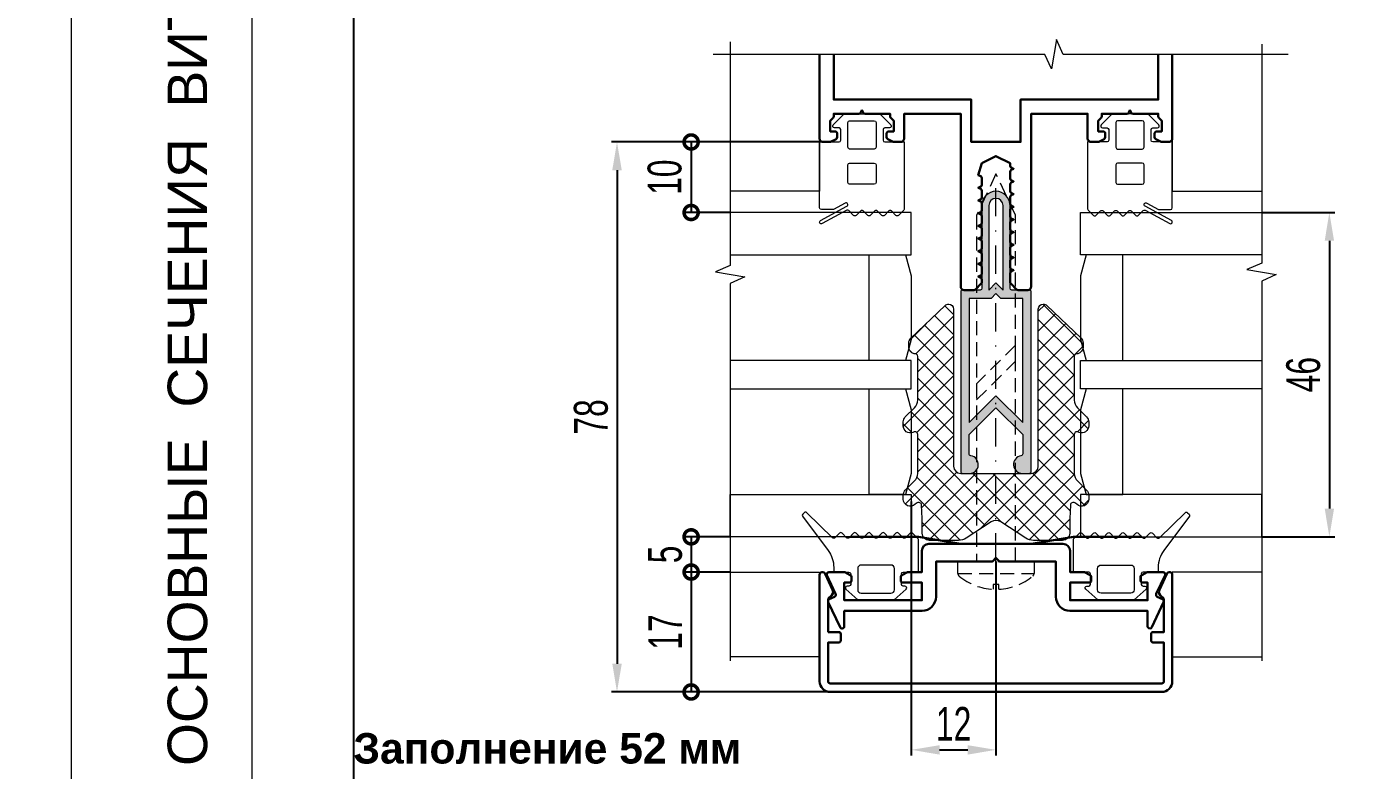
# Model space of a CAD drawing. Extents: x -37 to 8820, y -336 to 478.
# Drawn here: x 4826 to 4944.1, y 140.3 to 206.2 of the extents above; entities that cross this region are included whole.
import ezdxf

# ---------------------------------------------------------------- set-up
doc = ezdxf.new("R2010")
doc.units = 0
doc.header["$LTSCALE"] = 5
doc.linetypes.add('DASHDOT', pattern=[1, 0.5, -0.25, 0, -0.25])
doc.linetypes.add('HIDDEN', pattern=[0.375, 0.25, -0.125])
doc.layers.get('0').update_dxf_attribs({"linetype": 'CONTINUOUS', "lineweight": 30})
doc.layers.get('DEFPOINTS').update_dxf_attribs({"linetype": 'CONTINUOUS'})
for name, color, linetype, lineweight in [('1', 6, 'DASHDOT', 13), ('2', 3, 'HIDDEN', 13), ('Dimentions', 5, 'CONTINUOUS', 15), ('Glass', 5, 'CONTINUOUS', 20), ('Герлен', 7, 'CONTINUOUS', 60), ('Зигзаг', 1, 'CONTINUOUS', 15), ('Конструкции', 252, 'CONTINUOUS', 20), ('Рамки', 1, 'CONTINUOUS', 15), ('Текстовый', 7, 'CONTINUOUS', 9), ('Уплотнители', 1, 'CONTINUOUS', 20), ('Штриховка', 1, 'CONTINUOUS', 5)]:
    doc.layers.add(name, color=color, linetype=linetype, lineweight=lineweight)
doc.layers.add('Скрытые', color=14, linetype='CONTINUOUS', plot=False)
doc.styles.add('3', font='RUSS.SHX', dxfattribs={"width": 0.7, "height": 3})
doc.styles.add('Каталожный', font='arial.ttf', dxfattribs={"height": 2.5})
doc.styles.add('Фирм', font='arial.ttf', dxfattribs={"height": 3.5})
doc.dimstyles.new('MX1_6', dxfattribs={"dimtxt": 3, "dimasz": 2.5, "dimexe": 0.5, "dimexo": 0, "dimgap": 0.8, "dimtad": 1, "dimlfac": 1.6, "dimdsep": 46, "dimtxsty": '3', "dimcen": 0, "dimclrd": 256, "dimclre": 256, "dimclrt": 256, "dimaunit": 1, "dimadec": 0, "dimazin": 0, "dimtfac": 1, "dimtmove": 0, "dimatfit": 1, "dimfxl": 1, "dimtvp": 1, "dimtolj": 1, "dimtzin": 0, "dimarcsym": 0})

# ---------------------------------------------------------------- blocks, each defined once
blk = doc.blocks.new('*D544')
at = {"layer": 'DEFPOINTS', "color": 0, "linetype": 'Continuous', "transparency": 16777216}
for p in [(4935.48, 189.71), (4935.48, 160.96), (4941.48, 160.96)]:
    blk.add_point(p, dxfattribs=at)
at = {"layer": 'Dimentions', "linetype": 'Continuous', "lineweight": -2, "transparency": 16777216}
for p, q in [((4935.48, 189.71), (4941.98, 189.71)), ((4941.48, 187.21), (4941.48, 163.46)), ((4935.48, 160.96), (4941.98, 160.96))]:
    blk.add_line(p, q, dxfattribs=at)
at = {"layer": 'Dimentions', "linetype": 'Continuous', "transparency": 16777216}
for points in [[(4941.07, 187.21), (4941.9, 187.21), (4941.48, 189.71)], [(4941.07, 163.46), (4941.9, 163.46), (4941.48, 160.96)]]:
    blk.add_solid(points, dxfattribs=at)
at = {"layer": 'Dimentions', "linetype": 'Continuous', "transparency": 16777216, "insert": (4939.18, 175.34), "char_height": 3, "attachment_point": 5, "rotation": 90, "style": '3'}
blk.add_mtext('\\A1;46', dxfattribs=at)
blk = doc.blocks.new('_DotSmall')
at = {"color": 0, "linetype": 'ByBlock', "const_width": 0.5}
blk.add_lwpolyline([(-0.0625, 0, 1), (0.0625, 0, 1)], format="xyb", close=True, dxfattribs=at)
blk = doc.blocks.new('*D545')
at = {"layer": 'DEFPOINTS', "color": 0, "linetype": 'Continuous', "transparency": 16777216}
for p in [(4888.39, 160.96), (4884.93, 157.84), (4888.39, 157.84)]:
    blk.add_point(p, dxfattribs=at)
at = {"layer": 'Dimentions', "linetype": 'Continuous', "lineweight": -2, "transparency": 16777216}
for p, q in [((4888.39, 160.96), (4884.43, 160.96)), ((4884.93, 160.96), (4884.93, 157.84)), ((4888.39, 157.84), (4884.43, 157.84))]:
    blk.add_line(p, q, dxfattribs=at)
at = {"layer": 'Dimentions', "linetype": 'Continuous', "lineweight": -2, "transparency": 16777216, "xscale": 2.5, "yscale": 2.5, "zscale": 2.5}
for p, rotation in [((4884.93, 160.96), 90), ((4884.93, 157.84), 270)]:
    blk.add_blockref('_DotSmall', p, dxfattribs=dict(at, rotation=rotation))
at = {"layer": 'Dimentions', "linetype": 'Continuous', "transparency": 16777216, "insert": (4882.63, 159.4), "char_height": 3, "attachment_point": 5, "rotation": 90, "style": '3'}
blk.add_mtext('\\A1;5', dxfattribs=at)
blk = doc.blocks.new('*D546')
at = {"layer": 'DEFPOINTS', "color": 0, "linetype": 'Continuous', "transparency": 16777216}
for p in [(4888.39, 157.84), (4884.93, 147.21), (4898.38, 147.21)]:
    blk.add_point(p, dxfattribs=at)
at = {"layer": 'Dimentions', "linetype": 'Continuous', "lineweight": -2, "transparency": 16777216}
for p, q in [((4888.39, 157.84), (4884.43, 157.84)), ((4884.93, 157.84), (4884.93, 147.21)), ((4898.38, 147.21), (4884.43, 147.21))]:
    blk.add_line(p, q, dxfattribs=at)
at = {"layer": 'Dimentions', "linetype": 'Continuous', "lineweight": -2, "transparency": 16777216, "xscale": 2.5, "yscale": 2.5, "zscale": 2.5}
for p, rotation in [((4884.93, 157.84), 90), ((4884.93, 147.21), 270)]:
    blk.add_blockref('_DotSmall', p, dxfattribs=dict(at, rotation=rotation))
at = {"layer": 'Dimentions', "linetype": 'Continuous', "transparency": 16777216, "insert": (4882.63, 152.52), "char_height": 3, "attachment_point": 5, "rotation": 90, "style": '3'}
blk.add_mtext('\\A1;17', dxfattribs=at)
blk = doc.blocks.new('*D547')
at = {"layer": 'DEFPOINTS', "color": 0, "linetype": 'Continuous', "transparency": 16777216}
for p in [(4896.63, 195.96), (4884.93, 189.71), (4888.39, 189.71)]:
    blk.add_point(p, dxfattribs=at)
at = {"layer": 'Dimentions', "linetype": 'Continuous', "lineweight": -2, "transparency": 16777216}
for p, q in [((4896.63, 195.96), (4884.43, 195.96)), ((4884.93, 195.96), (4884.93, 189.71)), ((4888.39, 189.71), (4884.43, 189.71))]:
    blk.add_line(p, q, dxfattribs=at)
at = {"layer": 'Dimentions', "linetype": 'Continuous', "lineweight": -2, "transparency": 16777216, "xscale": 2.5, "yscale": 2.5, "zscale": 2.5}
for p, rotation in [((4884.93, 195.96), 90), ((4884.93, 189.71), 270)]:
    blk.add_blockref('_DotSmall', p, dxfattribs=dict(at, rotation=rotation))
at = {"layer": 'Dimentions', "linetype": 'Continuous', "transparency": 16777216, "insert": (4882.59, 192.84), "char_height": 3, "attachment_point": 5, "rotation": 90, "style": '3'}
blk.add_mtext('\\A1;10', dxfattribs=at)
blk = doc.blocks.new('*D548')
at = {"layer": 'DEFPOINTS', "color": 0, "linetype": 'Continuous', "transparency": 16777216}
for p in [(4896.63, 195.96), (4878.36, 147.21), (4897.25, 147.21)]:
    blk.add_point(p, dxfattribs=at)
at = {"layer": 'Dimentions', "linetype": 'Continuous', "lineweight": -2, "transparency": 16777216}
for p, q in [((4896.63, 195.96), (4877.86, 195.96)), ((4878.36, 193.46), (4878.36, 149.71)), ((4897.25, 147.21), (4877.86, 147.21))]:
    blk.add_line(p, q, dxfattribs=at)
at = {"layer": 'Dimentions', "linetype": 'Continuous', "transparency": 16777216}
for points in [[(4877.94, 193.46), (4878.78, 193.46), (4878.36, 195.96)], [(4877.94, 149.71), (4878.78, 149.71), (4878.36, 147.21)]]:
    blk.add_solid(points, dxfattribs=at)
at = {"layer": 'Dimentions', "linetype": 'Continuous', "transparency": 16777216, "insert": (4876.06, 171.59), "char_height": 3, "attachment_point": 5, "rotation": 90, "style": '3'}
blk.add_mtext('\\A1;78', dxfattribs=at)
blk = doc.blocks.new('*D554')
at = {"layer": 'DEFPOINTS', "color": 0, "linetype": 'Continuous', "transparency": 16777216}
for p in [(4904.44, 164.09), (4911.94, 158.77), (4911.94, 142.08)]:
    blk.add_point(p, dxfattribs=at)
at = {"layer": 'Dimentions', "linetype": 'Continuous', "lineweight": -2, "transparency": 16777216}
for p, q in [((4904.44, 164.09), (4904.44, 141.58)), ((4911.94, 158.77), (4911.94, 141.58)), ((4906.94, 142.08), (4909.44, 142.08))]:
    blk.add_line(p, q, dxfattribs=at)
at = {"layer": 'Dimentions', "linetype": 'Continuous', "transparency": 16777216}
for points in [[(4906.94, 142.49), (4906.94, 141.66), (4904.44, 142.08)], [(4909.44, 142.49), (4909.44, 141.66), (4911.94, 142.08)]]:
    blk.add_solid(points, dxfattribs=at)
at = {"layer": 'Dimentions', "linetype": 'Continuous', "transparency": 16777216, "insert": (4908.19, 144.38), "char_height": 3, "attachment_point": 5, "style": '3'}
blk.add_mtext('\\A1;12', dxfattribs=at)

msp = doc.modelspace()

# ---------------------------------------------------------------- hatches: boundary and pattern name
at = {"layer": 'Штриховка'}
h = msp.add_hatch(color=256, dxfattribs=at)
edge = h.paths.add_edge_path(flags=16)
edge.add_line((4911.9397, 183.4619), (4912.5647, 182.8369))
edge.add_line((4912.5647, 182.8369), (4912.5647, 190.3369))
edge.add_arc((4911.9397, 190.3369), 0.625, 0, 180)
edge.add_line((4911.3147, 190.3369), (4911.3147, 182.8369))
edge.add_line((4911.3147, 182.8369), (4911.9397, 183.4619))
h.paths.add_polyline_path([(4912.3791, 182.0869), (4911.9397, 182.5263), (4911.5004, 182.0869), (4909.5647, 182.0869), (4909.5647, 171.0851), (4911.9397, 173.4601), (4914.3147, 171.0851), (4914.3147, 182.0869)], flags=16)
edge = h.paths.add_edge_path()
edge.add_line((4914.8772, 182.8369), (4913.346, 182.8369))
edge.add_arc((4913.346, 182.9932), 0.1562, 180, 270, ccw=False)
edge.add_line((4913.1897, 182.9932), (4913.1897, 187.0869))
edge.add_arc((4913.096, 187.2119), 0.1562, 306.869898, 413.130102)
edge.add_line((4913.1897, 187.3369), (4913.1897, 190.3369))
edge.add_arc((4911.9397, 190.3369), 1.25, 0, 180)
edge.add_line((4910.6897, 190.3369), (4910.6897, 187.3369))
edge.add_arc((4910.7835, 187.2119), 0.1562, 126.869898, 233.130102)
edge.add_line((4910.6897, 187.0869), (4910.6897, 182.9932))
edge.add_arc((4910.5335, 182.9932), 0.1562, -90, 0, ccw=False)
edge.add_line((4910.5335, 182.8369), (4909.0022, 182.8369))
edge.add_arc((4909.0022, 182.6494), 0.1875, 90, 180)
edge.add_line((4908.8147, 182.6494), (4908.8147, 166.7744))
edge.add_arc((4909.0022, 166.7744), 0.1875, 180, 270)
edge.add_line((4909.0022, 166.5869), (4909.596, 166.5869))
edge.add_arc((4909.596, 167.3682), 0.7812, 270, 440.718201)
edge.add_arc((4909.7522, 168.3242), 0.1875, 180, 260.718201, ccw=False)
edge.add_line((4909.5647, 168.3242), (4909.5647, 170.0244))
edge.add_line((4909.5647, 170.0244), (4911.9397, 172.3994))
edge.add_line((4911.9397, 172.3994), (4914.3147, 170.0244))
edge.add_line((4914.3147, 170.0244), (4914.3147, 168.3242))
edge.add_arc((4914.1272, 168.3242), 0.1875, -80.718201, 0, ccw=False)
edge.add_arc((4914.2835, 167.3682), 0.7813, 99.281799, 270)
edge.add_line((4914.2835, 166.5869), (4914.8772, 166.5869))
edge.add_arc((4914.8772, 166.7744), 0.1875, 270, 360)
edge.add_line((4915.0647, 166.7744), (4915.0647, 182.6494))
edge.add_arc((4914.8772, 182.6494), 0.1875, 0, 90)
at = {"layer": 'Штриховка', "lineweight": 5}
h = msp.add_hatch(dxfattribs=at)
h.set_pattern_fill('NET', color=256, scale=10, angle=45, style=0)
h.set_pattern_definition([(45, (616.1166, 2524.6541), (-0.88388348, 0.88388348), []), (135, (616.1166, 2524.6541), (-0.88388348, -0.88388348), [])])
edge = h.paths.add_edge_path()
edge.add_arc((4916.1335, 181.1494), 0.4375, 45, 90, ccw=False)
edge.add_line((4916.4429, 181.4588), (4919.4754, 178.5825))
edge.add_arc((4919.0335, 178.1405), 0.625, 0, 45, ccw=False)
edge.add_line((4919.6585, 178.1405), (4919.6585, 177.787))
edge.add_arc((4919.0424, 177.784), 0.6161, -75.309061, 0.28096, ccw=False)
edge.add_arc((4919.1272, 176.9485), 0.25, 73.39845, 180)
edge.add_line((4918.8772, 176.9485), (4918.8772, 173.0727))
edge.add_arc((4919.8147, 173.0727), 0.9375, 180, 225)
edge.add_line((4919.1518, 172.4098), (4919.9754, 171.5862))
edge.add_arc((4919.5335, 171.1442), 0.625, 0, 45, ccw=False)
edge.add_line((4920.1585, 171.1442), (4920.1585, 170.7907))
edge.add_arc((4919.5335, 170.7907), 0.625, 248.459594, 360, ccw=False)
edge.add_arc((4919.1272, 170.0325), 0.25, 45, 180)
edge.add_line((4918.8772, 170.0325), (4918.8772, 166.5763))
edge.add_arc((4919.8147, 166.5763), 0.9375, 180, 225)
edge.add_line((4919.1518, 165.9134), (4919.9754, 165.0898))
edge.add_arc((4919.5335, 164.6479), 0.625, 0, 45, ccw=False)
edge.add_line((4920.1585, 164.6479), (4920.1585, 164.2943))
edge.add_arc((4919.5335, 164.2943), 0.625, -135, 0, ccw=False)
edge.add_line((4919.0915, 163.8524), (4918.9276, 163.9684))
edge.add_arc((4918.7832, 163.7644), 0.25, 54.716356, 177.011206)
edge.add_line((4918.5335, 163.7774), (4918.471, 162.5802))
edge.add_line((4918.471, 162.5802), (4918.471, 161.2744))
edge.add_arc((4917.846, 161.2744), 0.625, -90, 0, ccw=False)
edge.add_line((4917.846, 160.6494), (4917.6897, 160.6494))
edge.add_line((4917.6897, 160.6494), (4915.2662, 160.6494))
edge.add_arc((4915.2662, 161.8994), 1.25, 236.745633, 270, ccw=False)
edge.add_line((4914.5807, 160.8541), (4912.3762, 162.2997))
edge.add_arc((4911.9397, 161.444), 0.9605, 62.973316, 117.026684)
edge.add_line((4911.5033, 162.2997), (4909.2988, 160.8541))
edge.add_arc((4908.6133, 161.8994), 1.25, 270, 303.254367, ccw=False)
edge.add_line((4908.6133, 160.6494), (4906.1897, 160.6494))
edge.add_line((4906.1897, 160.6494), (4906.0335, 160.6494))
edge.add_arc((4906.0335, 161.2744), 0.625, 180, 270, ccw=False)
edge.add_line((4905.4085, 161.2744), (4905.4085, 162.5802))
edge.add_line((4905.4085, 162.5802), (4905.346, 163.7774))
edge.add_arc((4905.0963, 163.7644), 0.25, 2.988794, 125.283644)
edge.add_line((4904.9519, 163.9684), (4904.7879, 163.8524))
edge.add_arc((4904.346, 164.2943), 0.625, 180, 315, ccw=False)
edge.add_line((4903.721, 164.2943), (4903.721, 164.6479))
edge.add_arc((4904.346, 164.6479), 0.625, 135, 180, ccw=False)
edge.add_line((4903.904, 165.0898), (4904.7277, 165.9134))
edge.add_arc((4904.0647, 166.5763), 0.9375, 315, 360)
edge.add_line((4905.0022, 166.5763), (4905.0022, 170.0325))
edge.add_arc((4904.7522, 170.0325), 0.25, 360, 495)
edge.add_arc((4904.346, 170.7907), 0.625, 180, 291.540406, ccw=False)
edge.add_line((4903.721, 170.7907), (4903.721, 171.1442))
edge.add_arc((4904.346, 171.1442), 0.625, 135, 180, ccw=False)
edge.add_line((4903.904, 171.5862), (4904.7277, 172.4098))
edge.add_arc((4904.0647, 173.0727), 0.9375, 315, 360)
edge.add_line((4905.0022, 173.0727), (4905.0022, 176.9485))
edge.add_arc((4904.7522, 176.9485), 0.25, 360, 466.60155)
edge.add_arc((4904.837, 177.784), 0.6161, 179.71904, 255.309061, ccw=False)
edge.add_line((4904.221, 177.787), (4904.221, 178.1405))
edge.add_arc((4904.846, 178.1405), 0.625, 135, 180, ccw=False)
edge.add_line((4904.404, 178.5825), (4907.4366, 181.4588))
edge.add_arc((4907.746, 181.1494), 0.4375, 90, 135, ccw=False)
edge.add_line((4907.746, 181.5869), (4907.7522, 181.5869))
edge.add_arc((4907.7522, 181.1494), 0.4375, 0, 90, ccw=False)
edge.add_line((4908.1897, 181.1494), (4908.1897, 167.2119))
edge.add_arc((4908.8147, 167.2119), 0.625, 180, 270)
edge.add_line((4908.8147, 166.5869), (4911.9397, 166.5869))
edge.add_line((4911.9397, 166.5869), (4915.0647, 166.5869))
edge.add_arc((4915.0647, 167.2119), 0.625, 270, 360)
edge.add_line((4915.6897, 167.2119), (4915.6897, 181.1494))
edge.add_arc((4916.1272, 181.1494), 0.4375, 90, 180, ccw=False)

# ---------------------------------------------------------------- linework, layer by layer
msp.add_lwpolyline([(4896.3147, 203.7257), (4896.3147, 196.2744, 0.41421356), (4896.6272, 195.9619), (4897.208, 195.9619, 0.11643382), (4897.2918, 195.9817), (4897.7736, 196.2226, 0.28407904), (4897.8772, 196.3903), (4897.8772, 196.7119, 0.41421356), (4897.6897, 196.8994), (4897.2522, 196.8994), (4897.2522, 197.8369), (4897.5098, 198.0945, 0.19891237), (4897.5647, 198.2271), (4897.5647, 198.4619), (4899.7926, 198.4619, 0.28407904), (4899.9603, 198.5656), (4900.0647, 198.7744), (4900.1692, 198.5656, 0.28407904), (4900.3369, 198.4619), (4902.5647, 198.4619), (4902.5647, 198.2271, 0.19891237), (4902.6197, 198.0945), (4902.8772, 197.8369), (4902.8772, 196.8994), (4902.4397, 196.8994, 0.41421356), (4902.2522, 196.7119), (4902.2522, 196.3903, 0.28407904), (4902.3559, 196.2226), (4902.8377, 195.9817, 0.11643382), (4902.9215, 195.9619), (4903.5022, 195.9619, 0.41421356), (4903.8147, 196.2744), (4903.8147, 198.4619), (4908.8147, 198.4619), (4908.8147, 183.1494, 0.41421356), (4909.1272, 182.8369), (4909.9871, 182.8369, 0.19891237), (4910.1197, 182.8918), (4910.6348, 183.407, 0.19891237), (4910.6897, 183.5396), (4910.6897, 183.7523, 0.28407904), (4910.5861, 183.92), (4910.3772, 184.0244), (4910.5861, 184.1288, 0.28407904), (4910.6897, 184.2965), (4910.6897, 184.8773, 0.28407904), (4910.5861, 185.045), (4910.3772, 185.1494), (4910.5861, 185.2538, 0.28407904), (4910.6897, 185.4215), (4910.6897, 186.0023, 0.28407904), (4910.5861, 186.17), (4910.3772, 186.2744), (4910.5861, 186.3788, 0.28407904), (4910.6897, 186.5465), (4910.6897, 187.1273, 0.28407904), (4910.5861, 187.295), (4910.3772, 187.3994), (4910.5861, 187.5038, 0.28407904), (4910.6897, 187.6715), (4910.6897, 188.2523, 0.28407904), (4910.5861, 188.42), (4910.3772, 188.5244), (4910.5861, 188.6288, 0.28407904), (4910.6897, 188.7965), (4910.6897, 189.3773, 0.28407904), (4910.5861, 189.545), (4910.3772, 189.6494), (4910.5861, 189.7538, 0.28407904), (4910.6897, 189.9215), (4910.6897, 190.5023, 0.28407904), (4910.5861, 190.67), (4910.3772, 190.7744), (4910.5861, 190.8788, 0.28407904), (4910.6897, 191.0465), (4910.6897, 191.6273, 0.28407904), (4910.5861, 191.795), (4910.3772, 191.8994), (4910.5861, 192.0038, 0.28407904), (4910.6897, 192.1715), (4910.6897, 192.7523, 0.28407904), (4910.5861, 192.92), (4910.3772, 193.0244), (4910.6897, 194.0869), (4911.9397, 194.7119), (4913.1897, 194.0869), (4913.1897, 193.859, 0.28407904), (4913.2934, 193.6913), (4913.5022, 193.5869), (4913.2934, 193.4825, 0.28407904), (4913.1897, 193.3148), (4913.1897, 192.734, 0.28407904), (4913.2934, 192.5663), (4913.5022, 192.4619), (4913.2934, 192.3575, 0.28407904), (4913.1897, 192.1898), (4913.1897, 191.609, 0.28407904), (4913.2934, 191.4413), (4913.5022, 191.3369), (4913.2934, 191.2325, 0.28407904), (4913.1897, 191.0648), (4913.1897, 190.484, 0.28407904), (4913.2934, 190.3163), (4913.5022, 190.2119), (4913.2934, 190.1075, 0.28407904), (4913.1897, 189.9398), (4913.1897, 189.359, 0.28407904), (4913.2934, 189.1913), (4913.5022, 189.0869), (4913.2934, 188.9825, 0.28407904), (4913.1897, 188.8148), (4913.1897, 188.234, 0.28407904), (4913.2934, 188.0663), (4913.5022, 187.9619), (4913.2934, 187.8575, 0.28407904), (4913.1897, 187.6898), (4913.1897, 187.109, 0.28407904), (4913.2934, 186.9413), (4913.5022, 186.8369), (4913.2934, 186.7325, 0.28407904), (4913.1897, 186.5648), (4913.1897, 185.984, 0.28407904), (4913.2934, 185.8163), (4913.5022, 185.7119), (4913.2934, 185.6075, 0.28407904), (4913.1897, 185.4398), (4913.1897, 184.859, 0.28407904), (4913.2934, 184.6913), (4913.5022, 184.5869), (4913.2934, 184.4825, 0.28407904), (4913.1897, 184.3148), (4913.1897, 183.5396, 0.19891237), (4913.2447, 183.407), (4913.7598, 182.8918, 0.19891237), (4913.8924, 182.8369), (4914.7522, 182.8369, 0.41421356), (4915.0647, 183.1494), (4915.0647, 198.4619), (4920.0647, 198.4619), (4920.0647, 196.2744, 0.41421356), (4920.3772, 195.9619), (4920.958, 195.9619, 0.11643382), (4921.0418, 195.9817), (4921.5236, 196.2226, 0.28407904), (4921.6272, 196.3903), (4921.6272, 196.7119, 0.41421356), (4921.4397, 196.8994), (4921.0022, 196.8994), (4921.0022, 197.8369), (4921.2598, 198.0945, 0.19891237), (4921.3147, 198.2271), (4921.3147, 198.4619), (4923.5426, 198.4619, 0.28407904), (4923.7103, 198.5656), (4923.8147, 198.7744), (4923.9192, 198.5656, 0.28407904), (4924.0869, 198.4619), (4926.3147, 198.4619), (4926.3147, 198.2271, 0.19891237), (4926.3697, 198.0945), (4926.6272, 197.8369), (4926.6272, 196.8994), (4926.1897, 196.8994, 0.41421356), (4926.0022, 196.7119), (4926.0022, 196.3903, 0.28407904), (4926.1059, 196.2226), (4926.5877, 195.9817, 0.11643382), (4926.6715, 195.9619), (4927.2522, 195.9619, 0.41421356), (4927.5647, 196.2744), (4927.5647, 203.7257)], format="xyb")
msp.add_lwpolyline([(4897.5647, 203.7257), (4897.5647, 199.7119), (4909.7522, 199.7119), (4909.7522, 195.9619), (4914.1272, 195.9619), (4914.1272, 199.7119), (4926.3147, 199.7119), (4926.3147, 203.7257)])
for points in [[(4897.0823, 155.183, -0.41421356), (4897.173, 155.4322), (4897.6448, 155.6522, 0.41421356), (4897.7355, 155.9013), (4896.9573, 157.5702, -0.54861879), (4897.1272, 157.8369), (4898.458, 157.8369, -0.11643382), (4898.5418, 157.8171), (4899.0236, 157.5762, -0.28407904), (4899.1272, 157.4085), (4899.1272, 157.0869, -0.41421356), (4898.9397, 156.8994), (4898.5022, 156.8994), (4898.5022, 155.3369), (4905.3772, 155.3369), (4905.3772, 156.8994), (4903.6897, 156.8994, -0.41421356), (4903.5022, 157.0869), (4903.5022, 157.4085, -0.28407904), (4903.6059, 157.5762), (4904.0877, 157.8171, -0.11643382), (4904.1715, 157.8369), (4905.3772, 157.8369), (4905.3772, 159.7119, -0.41421356), (4906.0022, 160.3369), (4917.8772, 160.3369, -0.41421356), (4918.5022, 159.7119), (4918.5022, 157.8369), (4919.708, 157.8369, -0.11643382), (4919.7918, 157.8171), (4920.2736, 157.5762, -0.28407904), (4920.3772, 157.4085), (4920.3772, 157.0869, -0.41421356), (4920.1897, 156.8994), (4918.5022, 156.8994), (4918.5022, 155.3369), (4925.3772, 155.3369), (4925.3772, 156.8994), (4924.9397, 156.8994, -0.41421356), (4924.7522, 157.0869), (4924.7522, 157.4085, -0.28407904), (4924.8559, 157.5762), (4925.3377, 157.8171, -0.11643382), (4925.4215, 157.8369), (4926.7522, 157.8369, -0.54861879), (4926.9222, 157.5702), (4926.144, 155.9013, 0.41421356), (4926.2347, 155.6522), (4926.7065, 155.4322, -0.41421356), (4926.7972, 155.183), (4925.7537, 152.9452, -0.29147342), (4925.5837, 152.8369), (4925.5647, 152.8369, -0.41421356), (4925.3772, 153.0244), (4925.3772, 154.3994), (4918.5022, 154.3994, -0.41421356), (4917.2522, 155.6494), (4917.2522, 158.7744), (4912.3299, 158.7744, -0.19891237), (4912.1973, 158.8293), (4911.9397, 159.0869), (4911.6822, 158.8293, -0.19891237), (4911.5496, 158.7744), (4906.6272, 158.7744), (4906.6272, 155.6494, -0.41421356), (4905.3772, 154.3994), (4898.5022, 154.3994), (4898.5022, 153.0244, -0.41421356), (4898.3147, 152.8369), (4898.2957, 152.8369, -0.29147342), (4898.1258, 152.9452)], [(4897.0647, 152.5244), (4897.0647, 155.3502, -0.27973928), (4897.2667, 155.6829, 0.40155944), (4897.4613, 156.2559), (4896.7913, 157.6926, 0.80258485), (4896.3147, 157.5869), (4896.3147, 148.1494, 0.41421356), (4897.2522, 147.2119), (4926.6272, 147.2119, 0.41421356), (4927.5647, 148.1494), (4927.5647, 157.5869, 0.80258485), (4927.0882, 157.6926), (4926.4182, 156.2559, 0.40155944), (4926.6128, 155.6829, -0.27973928), (4926.8147, 155.3502), (4926.8147, 152.5244), (4925.8772, 152.5244, 0.41421356), (4925.6897, 152.3369), (4925.6897, 151.7744, 0.41421356), (4925.8772, 151.5869), (4926.8147, 151.5869), (4926.8147, 148.1494, -0.41421356), (4926.6272, 147.9619), (4897.2522, 147.9619, -0.41421356), (4897.0647, 148.1494), (4897.0647, 151.5869), (4898.0022, 151.5869, 0.41421356), (4898.1897, 151.7744), (4898.1897, 152.3369, 0.41421356), (4898.0022, 152.5244)]]:
    msp.add_lwpolyline(points, format="xyb", close=True)
at = {"layer": '1'}
msp.add_line((4911.9397, 158.7744), (4911.9397, 193.1494), dxfattribs=at)
at = {"layer": '2'}
msp.add_line((4908.5647, 157.7184), (4915.3147, 157.7184), dxfattribs=at)
for points in [[(4913.6585, 158.7744), (4913.6585, 189.4635), (4911.9397, 193.1494), (4910.221, 189.4635), (4910.221, 158.7744)], [(4910.221, 173.0903), (4913.6585, 176.5278), (4913.6585, 177.9601), (4910.221, 174.5226)]]:
    msp.add_lwpolyline(points, close=True, dxfattribs=at)
msp.add_lwpolyline([(4911.6941, 156.3116, -0.16184886), (4908.6784, 157.4773, -0.22388754), (4908.5647, 157.7184), (4908.5647, 158.7744), (4915.3147, 158.7744), (4915.3147, 157.7184, -0.22388754), (4915.2011, 157.4773, -0.16184886), (4912.1854, 156.3116), (4912.1854, 156.7492), (4911.6941, 156.7492)], format="xyb", close=True, dxfattribs=at)
at = {"layer": 'Dimentions', "linetype": 'Continuous'}
msp.add_line((4846, 297), (4846, 0), dxfattribs=at)
at = {"layer": 'Glass'}
for points in [[(4888.3946, 185.9619), (4904.4397, 185.9619), (4904.4397, 189.7119), (4888.3946, 189.7119)], [(4935.4849, 185.9619), (4919.4397, 185.9619), (4919.4397, 189.7119), (4935.4849, 189.7119)], [(4903.9373, 176.5869), (4900.6897, 176.5869), (4900.6897, 185.9619), (4903.9373, 185.9619), (4904.4397, 184.0869), (4904.4397, 178.4619)], [(4919.9421, 176.5869), (4923.1897, 176.5869), (4923.1897, 185.9619), (4919.9421, 185.9619), (4919.4397, 184.0869), (4919.4397, 178.4619)], [(4888.3946, 174.0869), (4904.4397, 174.0869), (4904.4397, 176.5869), (4888.3946, 176.5869)], [(4935.4849, 174.0869), (4919.4397, 174.0869), (4919.4397, 176.5869), (4935.4849, 176.5869)], [(4903.9373, 164.7119), (4900.6897, 164.7119), (4900.6897, 174.0869), (4903.9373, 174.0869), (4904.4397, 172.2119), (4904.4397, 166.5869)], [(4919.9421, 164.7119), (4923.1897, 164.7119), (4923.1897, 174.0869), (4919.9421, 174.0869), (4919.4397, 172.2119), (4919.4397, 166.5869)], [(4888.3946, 164.7148), (4904.4397, 164.7119), (4904.4397, 160.9619), (4888.3946, 160.9648)], [(4935.4849, 164.7119), (4919.4397, 164.7119), (4919.4397, 160.9619), (4935.4849, 160.9619)]]:
    msp.add_lwpolyline(points, close=True, dxfattribs=at)
at = {"layer": 'Герлен', "ltscale": 2, "const_width": 0.1875}
msp.add_lwpolyline([(4899.0022, 160.9619), (4905.0647, 160.9619), (4908.8147, 160.3369), (4915.0647, 160.3369), (4918.8147, 160.9619), (4924.8772, 160.9619)], dxfattribs=at)
at = {"layer": 'Зигзаг'}
for points in [[(4937.8235, 203.7257), (4917.8824, 203.7257), (4917.3015, 205.0436), (4916.8659, 202.4309), (4916.2834, 203.7257), (4886.884, 203.7257)], [(4888.3946, 204.8312), (4888.3946, 185.0171), (4887.0767, 184.4362), (4889.6894, 184.0006), (4888.3946, 183.4181), (4888.3946, 149.9693)], [(4935.4849, 204.6241), (4935.4849, 185.2241), (4934.167, 184.6433), (4936.7797, 184.2076), (4935.4849, 183.6251), (4935.4849, 149.9693)]]:
    msp.add_lwpolyline(points, dxfattribs=at)
at = {"layer": 'Конструкции'}
for points in [[(4896.3147, 203.7257), (4896.3147, 191.5869), (4888.3946, 191.5869)], [(4927.5647, 203.7257), (4927.5647, 191.5869), (4935.4849, 191.5869)], [(4888.3946, 157.8369), (4896.3147, 157.8369), (4896.3147, 150.3369), (4888.3946, 150.3369)], [(4935.4849, 157.8369), (4927.5647, 157.8369), (4927.5647, 150.3369), (4935.4849, 150.3369)]]:
    msp.add_lwpolyline(points, dxfattribs=at)
at = {"layer": 'Рамки', "linetype": 'Continuous'}
for points in [[(4620, 297), (4830, 297), (4830, 0), (4620, 0)], [(5040, 297), (4830, 297), (4830, 0), (5040, 0)]]:
    msp.add_lwpolyline(points, close=True, dxfattribs=at)
at = {"layer": 'Скрытые', "linetype": 'Continuous'}
msp.add_lwpolyline([(5020, 10), (5020, 287), (4855, 287), (4855, 10)], close=True, dxfattribs=at)
at = {"layer": 'Уплотнители'}
for points in [[(4898.584, 190.5478), (4897.5389, 189.9808, -0.12491271), (4897.4644, 189.9619), (4896.471, 189.9619, -0.41421356), (4896.3147, 190.1182), (4896.3147, 195.9619), (4898.0335, 195.9619, 0.41421356), (4898.1897, 196.1182), (4898.1897, 197.0557, 0.41421356), (4898.0335, 197.2119), (4897.6272, 197.2119, -0.66858666), (4897.5169, 197.4788), (4898.4565, 198.4163, -0.19861919), (4898.5669, 198.4619), (4901.5626, 198.4619, -0.19861919), (4901.673, 198.4163), (4902.6126, 197.4788, -0.66858666), (4902.5022, 197.2119), (4902.096, 197.2119, 0.41421356), (4901.9397, 197.0557), (4901.9397, 196.1182, 0.41421356), (4902.096, 195.9619), (4903.8147, 195.9619), (4903.8147, 190.0266, -0.19891237), (4903.769, 189.9162), (4903.3002, 189.4474, -0.41421356), (4903.0793, 189.4474), (4902.6752, 189.8514, 0.41421356), (4902.4543, 189.8514), (4902.0502, 189.4474, -0.41421356), (4901.8293, 189.4474), (4901.4252, 189.8514, 0.41421356), (4901.2043, 189.8514), (4900.8002, 189.4474, -0.41421356), (4900.5793, 189.4474), (4900.1752, 189.8514, 0.41421356), (4899.9543, 189.8514), (4899.5502, 189.4474, -0.41421356), (4899.3293, 189.4474), (4898.8972, 189.8794, 0.33207606), (4898.7122, 189.9063), (4896.5455, 188.7308, -1), (4896.3965, 189.0055), (4898.733, 190.2731, 1)], [(4925.2955, 190.5478), (4926.3405, 189.9808, 0.12491271), (4926.4151, 189.9619), (4927.4085, 189.9619, 0.41421356), (4927.5647, 190.1182), (4927.5647, 195.9619), (4925.846, 195.9619, -0.41421356), (4925.6897, 196.1182), (4925.6897, 197.0557, -0.41421356), (4925.846, 197.2119), (4926.2522, 197.2119, 0.66858666), (4926.3626, 197.4788), (4925.423, 198.4163, 0.19861919), (4925.3126, 198.4619), (4922.3169, 198.4619, 0.19861919), (4922.2065, 198.4163), (4921.2669, 197.4788, 0.66858666), (4921.3772, 197.2119), (4921.7835, 197.2119, -0.41421356), (4921.9397, 197.0557), (4921.9397, 196.1182, -0.41421356), (4921.7835, 195.9619), (4920.0647, 195.9619), (4920.0647, 190.0266, 0.19891237), (4920.1105, 189.9162), (4920.5793, 189.4474, 0.41421356), (4920.8002, 189.4474), (4921.2043, 189.8514, -0.41421356), (4921.4252, 189.8514), (4921.8293, 189.4474, 0.41421356), (4922.0502, 189.4474), (4922.4543, 189.8514, -0.41421356), (4922.6752, 189.8514), (4923.0793, 189.4474, 0.41421356), (4923.3002, 189.4474), (4923.7043, 189.8514, -0.41421356), (4923.9252, 189.8514), (4924.3293, 189.4474, 0.41421356), (4924.5502, 189.4474), (4924.9823, 189.8794, -0.33207606), (4925.1673, 189.9063), (4927.334, 188.7308, 1), (4927.483, 189.0055), (4925.1465, 190.2731, -1)], [(4898.971, 197.8369), (4901.1585, 197.8369, -0.41421356), (4901.3147, 197.6807), (4901.3147, 195.4932, -0.41421356), (4901.1585, 195.3369), (4898.971, 195.3369, -0.41421356), (4898.8147, 195.4932), (4898.8147, 197.6807, -0.41421356)], [(4924.9085, 197.8369), (4922.721, 197.8369, 0.41421356), (4922.5647, 197.6807), (4922.5647, 195.4932, 0.41421356), (4922.721, 195.3369), (4924.9085, 195.3369, 0.41421356), (4925.0647, 195.4932), (4925.0647, 197.6807, 0.41421356)], [(4898.971, 194.0869), (4901.1585, 194.0869, -0.41421356), (4901.3147, 193.9307), (4901.3147, 192.3682, -0.41421356), (4901.1585, 192.2119), (4898.971, 192.2119, -0.41421356), (4898.8147, 192.3682), (4898.8147, 193.9307, -0.41421356)], [(4924.9085, 194.0869), (4922.721, 194.0869, 0.41421356), (4922.5647, 193.9307), (4922.5647, 192.3682, 0.41421356), (4922.721, 192.2119), (4924.9085, 192.2119, 0.41421356), (4925.0647, 192.3682), (4925.0647, 193.9307, 0.41421356)], [(4914.8772, 182.8369), (4913.346, 182.8369, -0.41421356), (4913.1897, 182.9932), (4913.1897, 187.0869, 0.5), (4913.1897, 187.3369), (4913.1897, 190.3369, 1), (4910.6897, 190.3369), (4910.6897, 187.3369, 0.5), (4910.6897, 187.0869), (4910.6897, 182.9932, -0.41421356), (4910.5335, 182.8369), (4909.0022, 182.8369, 0.41421356), (4908.8147, 182.6494), (4908.8147, 166.7744, 0.41421356), (4909.0022, 166.5869), (4909.596, 166.5869, 0.92211283), (4909.722, 168.1392, -0.36752318), (4909.5647, 168.3242), (4909.5647, 170.0244), (4911.9397, 172.3994), (4914.3147, 170.0244), (4914.3147, 168.3242, -0.36752318), (4914.1575, 168.1392, 0.92211283), (4914.2835, 166.5869), (4914.8772, 166.5869, 0.41421356), (4915.0647, 166.7744), (4915.0647, 182.6494, 0.41421356)], [(4911.9397, 183.4619), (4912.5647, 182.8369), (4912.5647, 190.3369, 1), (4911.3147, 190.3369), (4911.3147, 182.8369), (4911.9397, 183.4619)], [(4903.721, 156.5869, -0.41421356), (4903.5647, 156.7432), (4903.5647, 157.6807, -0.41421356), (4903.721, 157.8369), (4905.0647, 157.8369), (4905.0647, 160.7249, 0.19891237), (4905.0281, 160.8132), (4904.5502, 161.2912, 0.41421356), (4904.3293, 161.2912), (4903.9252, 160.8871, -0.41421356), (4903.7043, 160.8871), (4903.3002, 161.2912, 0.41421356), (4903.0793, 161.2912), (4902.6752, 160.8871, -0.41421356), (4902.4543, 160.8871), (4902.0502, 161.2912, 0.41421356), (4901.8293, 161.2912), (4901.4252, 160.8871, -0.41421356), (4901.2043, 160.8871), (4900.8002, 161.2912, 0.41421356), (4900.5793, 161.2912), (4900.1752, 160.8871, -0.41421356), (4899.9543, 160.8871), (4899.5502, 161.2912, 0.41421356), (4899.3293, 161.2912), (4898.9252, 160.8871, -0.41421356), (4898.7043, 160.8871), (4898.3002, 161.2912, 0.41421356), (4898.0793, 161.2912), (4897.6752, 160.8871, -0.41421356), (4897.4543, 160.8871), (4895.1752, 163.1014, 0.41421356), (4894.9543, 163.1014), (4894.8229, 162.9701, 0.29253821), (4894.7868, 162.8056), (4897.0676, 159.7524, -0.16178775), (4897.5647, 158.2562), (4897.5647, 157.8369), (4898.9085, 157.8369, -0.41421356), (4899.0647, 157.6807), (4899.0647, 156.7432, -0.41421356), (4898.9085, 156.5869), (4898.7522, 156.5869, 0.66858666), (4898.6419, 156.3201), (4899.7065, 155.3826, 0.19861919), (4899.8169, 155.3369), (4902.8126, 155.3369, 0.19861919), (4902.923, 155.3826), (4903.9876, 156.3201, 0.66858666), (4903.8772, 156.5869)], [(4920.1585, 156.5869, 0.41421356), (4920.3147, 156.7432), (4920.3147, 157.6807, 0.41421356), (4920.1585, 157.8369), (4918.8147, 157.8369), (4918.8147, 160.7249, -0.19891237), (4918.8514, 160.8132), (4919.3293, 161.2912, -0.41421356), (4919.5502, 161.2912), (4919.9543, 160.8871, 0.41421356), (4920.1752, 160.8871), (4920.5793, 161.2912, -0.41421356), (4920.8002, 161.2912), (4921.2043, 160.8871, 0.41421356), (4921.4252, 160.8871), (4921.8293, 161.2912, -0.41421356), (4922.0502, 161.2912), (4922.4543, 160.8871, 0.41421356), (4922.6752, 160.8871), (4923.0793, 161.2912, -0.41421356), (4923.3002, 161.2912), (4923.7043, 160.8871, 0.41421356), (4923.9252, 160.8871), (4924.3293, 161.2912, -0.41421356), (4924.5502, 161.2912), (4924.9543, 160.8871, 0.41421356), (4925.1752, 160.8871), (4925.5793, 161.2912, -0.41421356), (4925.8002, 161.2912), (4926.2043, 160.8871, 0.41421356), (4926.4252, 160.8871), (4928.7043, 163.1014, -0.41421356), (4928.9252, 163.1014), (4929.0565, 162.9701, -0.29253821), (4929.0927, 162.8056), (4926.8119, 159.7524, 0.16178775), (4926.3147, 158.2562), (4926.3147, 157.8369), (4924.971, 157.8369, 0.41421356), (4924.8147, 157.6807), (4924.8147, 156.7432, 0.41421356), (4924.971, 156.5869), (4925.1272, 156.5869, -0.66858666), (4925.2376, 156.3201), (4924.173, 155.3826, -0.19861919), (4924.0626, 155.3369), (4921.0669, 155.3369, -0.19861919), (4920.9565, 155.3826), (4919.8919, 156.3201, -0.66858666), (4920.0022, 156.5869)], [(4900.0022, 155.9619), (4902.6272, 155.9619, 0.41421356), (4902.9397, 156.2744), (4902.9397, 158.1494, 0.41421356), (4902.6272, 158.4619), (4900.0022, 158.4619, 0.41421356), (4899.6897, 158.1494), (4899.6897, 156.2744, 0.41421356)], [(4923.8772, 155.9619), (4921.2522, 155.9619, -0.41421356), (4920.9397, 156.2744), (4920.9397, 158.1494, -0.41421356), (4921.2522, 158.4619), (4923.8772, 158.4619, -0.41421356), (4924.1897, 158.1494), (4924.1897, 156.2744, -0.41421356)]]:
    msp.add_lwpolyline(points, format="xyb", close=True, dxfattribs=at)
msp.add_lwpolyline([(4912.3791, 182.0869), (4911.9397, 182.5263), (4911.5004, 182.0869), (4909.5647, 182.0869), (4909.5647, 171.0851), (4911.9397, 173.4601), (4914.3147, 171.0851), (4914.3147, 182.0869)], close=True, dxfattribs=at)
msp.add_lwpolyline([(4916.1335, 181.5869, -0.19891237), (4916.4429, 181.4588), (4919.4754, 178.5825, -0.19891237), (4919.6585, 178.1405), (4919.6585, 177.787, -0.34232788), (4919.1987, 177.188, 0.50186314), (4918.8772, 176.9485), (4918.8772, 173.0727, 0.19891237), (4919.1518, 172.4098), (4919.9754, 171.5862, -0.19891237), (4920.1585, 171.1442), (4920.1585, 170.7907, -0.52913987), (4919.304, 170.2093, 0.66817864), (4918.8772, 170.0325), (4918.8772, 166.5763, 0.19891237), (4919.1518, 165.9134), (4919.9754, 165.0898, -0.19891237), (4920.1585, 164.6479), (4920.1585, 164.2943, -0.66817864), (4919.0915, 163.8524), (4918.9276, 163.9684, 0.59077925), (4918.5335, 163.7774), (4918.471, 162.5802), (4918.471, 161.2744, -0.41421356), (4917.846, 160.6494), (4917.6897, 160.6494), (4915.2662, 160.6494, -0.1461265), (4914.5807, 160.8541), (4912.3762, 162.2997, 0.24032506), (4911.5033, 162.2997), (4909.2988, 160.8541, -0.1461265), (4908.6133, 160.6494), (4906.1897, 160.6494), (4906.0335, 160.6494, -0.41421356), (4905.4085, 161.2744), (4905.4085, 162.5802), (4905.346, 163.7774, 0.59077925), (4904.9519, 163.9684), (4904.7879, 163.8524, -0.66817864), (4903.721, 164.2943), (4903.721, 164.6479, -0.19891237), (4903.904, 165.0898), (4904.7277, 165.9134, 0.19891237), (4905.0022, 166.5763), (4905.0022, 170.0325, 0.66817864), (4904.5755, 170.2093, -0.52913987), (4903.721, 170.7907), (4903.721, 171.1442, -0.19891237), (4903.904, 171.5862), (4904.7277, 172.4098, 0.19891237), (4905.0022, 173.0727), (4905.0022, 176.9485, 0.50186314), (4904.6808, 177.188, -0.34232788), (4904.221, 177.787), (4904.221, 178.1405, -0.19891237), (4904.404, 178.5825), (4907.4366, 181.4588, -0.19891237), (4907.746, 181.5869), (4907.7522, 181.5869, -0.41421356), (4908.1897, 181.1494), (4908.1897, 167.2119, 0.41421356), (4908.8147, 166.5869), (4911.9397, 166.5869), (4915.0647, 166.5869, 0.41421356), (4915.6897, 167.2119), (4915.6897, 181.1494, -0.41421356), (4916.1272, 181.5869)], format="xyb", dxfattribs=at)

# ---------------------------------------------------------------- texts
at = {"layer": 'Текстовый', "style": 'Фирм'}
msp.add_text('ОСНОВНЫЕ  СЕЧЕНИЯ  ВИТРАЖА', height=3.5, rotation=90, dxfattribs=at).set_placement((4842.0431, 140.6503))
at = {"layer": 'Текстовый', "linetype": 'Continuous', "insert": (4855, 143.5655), "char_height": 2.7, "width": 42.664921, "attachment_point": 1, "style": 'Каталожный'}
msp.add_mtext('{\\fArial|b1|i0|c204|p34;Заполнение 52 мм}', dxfattribs=at)

# ---------------------------------------------------------------- dimensions: what is measured, and where the dimension line sits
at = {"layer": 'Dimentions', "linetype": 'Continuous'}
for base, p1, p2, picture, middle in [((4878.3599, 147.2119), (4896.6272, 195.9619), (4897.2522, 147.2119), '*D548', (4876.0599, 171.5869)), ((4941.4826, 160.9619), (4935.4849, 189.7119), (4935.4849, 160.9619), '*D544', (4939.1826, 175.3369))]:
    dim = msp.add_linear_dim(base=base, p1=p1, p2=p2, angle=90, dimstyle='MX1_6', dxfattribs=at)
    dim.commit()
    dim.dimension.update_dxf_attribs({"geometry": picture, "text_midpoint": middle})
for base, p1, p2, picture, middle in [((4884.9299, 189.7148), (4896.6272, 195.9619), (4888.3946, 189.7148), '*D547', (4882.587, 192.8383)), ((4884.9299, 157.8369), (4888.3946, 160.9648), (4888.3946, 157.8369), '*D545', (4882.6299, 159.4008)), ((4884.9299, 147.2119), (4888.3946, 157.8369), (4898.3844, 147.2119), '*D546', (4882.6299, 152.5244))]:
    dim = msp.add_linear_dim(base=base, p1=p1, p2=p2, angle=90, dimstyle='MX1_6', override={"dimdec": 0, "dimblk1": 'DotSmall', "dimblk2": 'DotSmall', "dimsah": 1}, dxfattribs=at)
    dim.commit()
    dim.dimension.update_dxf_attribs({"geometry": picture, "text_midpoint": middle})
dim = msp.add_linear_dim(base=(4911.9397, 142.0768), p1=(4904.4397, 164.0869), p2=(4911.9397, 158.7744), dimstyle='MX1_6', dxfattribs=at)
dim.commit()
dim.dimension.update_dxf_attribs({"geometry": '*D554', "text_midpoint": (4908.1897, 144.3768)})

doc.saveas('drawing.dxf')
